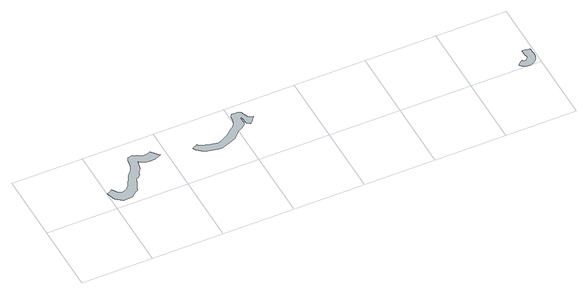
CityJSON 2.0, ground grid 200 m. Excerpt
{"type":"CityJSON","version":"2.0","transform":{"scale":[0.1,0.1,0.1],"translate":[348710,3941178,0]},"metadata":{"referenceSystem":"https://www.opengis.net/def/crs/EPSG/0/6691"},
"CityObjects":{
"object1":{"type":"GenericCityObject","attributes":{"prefecture":"14","disasterType":"1","areaType":"1","zoneNumber":"151-H26-10001","zoneName":"相原1丁目1","status":"0"},"geometry":[{"type":"MultiSurface","lod":"1","boundaries":[[[0,1,2,3,4,5,6,7,8,9,10,11,12,13,14,15,16,17,18,19,20,21,22,23,24,25,26,27,28,29,30,31,32,33,34,35,36,37,38,39,40]]]}]},
"object2":{"type":"GenericCityObject","attributes":{"prefecture":"14","disasterType":"1","areaType":"1","zoneNumber":"151-H26-10001","zoneName":"相原1丁目1","status":"0"},"geometry":[{"type":"MultiSurface","lod":"1","boundaries":[[[41,42,43,44,45,46,47,48,49,50,51,52,53,54,55,56,57,58,59,60,61,62,63,64,65,66,67,68,69,70,71,72,73,74,75,76,77,78,79,80,81,82,83,84,85,86,87,88,89,90]]]}]},
"object3":{"type":"GenericCityObject","attributes":{"prefecture":"14","disasterType":"1","areaType":"1","zoneNumber":"151-H26-10008","zoneName":"橋本5丁目1","status":"0"},"geometry":[{"type":"MultiSurface","lod":"1","boundaries":[[[91,92,93,94,95,96,97,98,99,100,101,102,103,104,105,106,107,108,109,110,111,112,113,114,115,116]]]}]}
},
"vertices":[
[87,349,0],[263,202,0],[522,216,0],[670,330,0],[751,367,0],[779,468,0],[845,592,0],[898,742,0],[967,770,0],[1024,830,0],[1058,910,0],[1147,1041,0],[1201,1296,0],[1240,1272,0],[1416,1179,0],[1552,1162,0],[1654,1172,0],[1825,1249,0],[1781,1300,0],[1760,1325,0],[1721,1371,0],[1707,1387,0],[1641,1463,0],[1552,1431,0],[1406,1425,0],[1291,1497,0],[1161,1540,0],[1054,1524,0],[1001,1433,0],[967,1210,0],[901,1077,0],[771,925,0],[595,604,0],[490,509,0],[372,474,0],[257,551,0],[168,664,0],[161,661,0],[91,625,0],[71,615,0],[1,580,0],
[2720,1022,0],[2839,925,0],[2981,844,0],[3265,785,0],[3358,786,0],[3421,801,0],[3616,867,0],[3766,934,0],[3848,1001,0],[3991,1159,0],[4097,1202,0],[4177,1253,0],[4224,1308,0],[4246,1359,0],[4244,1570,0],[4245,1570,0],[4273,1528,0],[4299,1320,0],[4396,1251,0],[4455,1322,0],[4460,1328,0],[4496,1371,0],[4503,1379,0],[4566,1454,0],[4498,1462,0],[4430,1525,0],[4341,1716,0],[4281,1756,0],[4091,1764,0],[4037,1685,0],[4028,1528,0],[4008,1464,0],[4001,1454,0],[4000,1438,0],[3998,1437,0],[3988,1432,0],[3941,1355,0],[3867,1308,0],[3660,1132,0],[3426,1005,0],[3342,995,0],[3139,1029,0],[2891,1109,0],[2834,1156,0],[2830,1171,0],[2814,1164,0],[2806,1160,0],[2764,1141,0],[2756,1137,0],[2673,1100,0],
[11439,103,0],[11506,40,0],[11610,7,0],[11701,9,0],[11784,34,0],[11878,114,0],[11930,195,0],[11948,284,0],[11936,507,0],[11936,531,0],[11840,542,0],[11836,542,0],[11805,545,0],[11803,546,0],[11718,555,0],[11729,399,0],[11743,314,0],[11746,283,0],[11672,208,0],[11606,208,0],[11568,253,0],[11523,217,0],[11515,211,0],[11504,201,0],[11497,196,0],[11426,139,0]
]}
